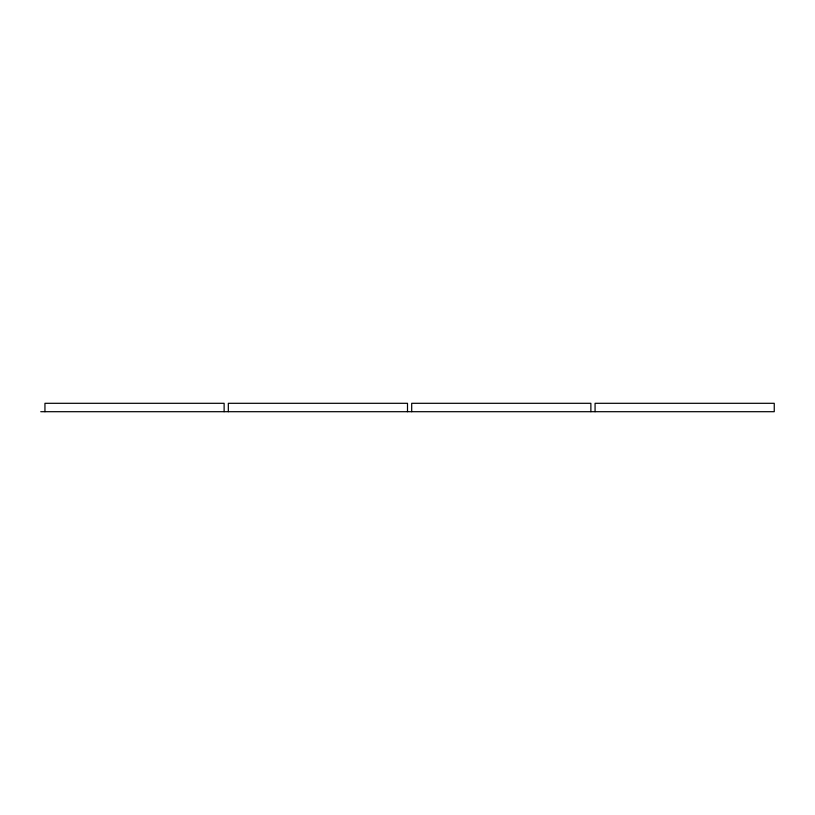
<?xml version="1.0" encoding="UTF-8"?>
<svg xmlns="http://www.w3.org/2000/svg" width="815" height="815" viewBox="0 0 815 815"><rect width="100%" height="100%" fill="white"/><g stroke="black" fill="none" stroke-linecap="round" stroke-linejoin="round"><path stroke-width="1.22" d="M40.75 411.697L774.25 411.697L774.25 403.303L595.072 403.303L595.072 411.697M590.875 411.697L590.875 403.303L411.697 403.303L411.697 411.697M407.5 411.697L407.5 403.303L228.322 403.303L228.322 411.697M224.125 411.697L224.125 403.303L44.947 403.303L44.947 411.697"/></g></svg>
